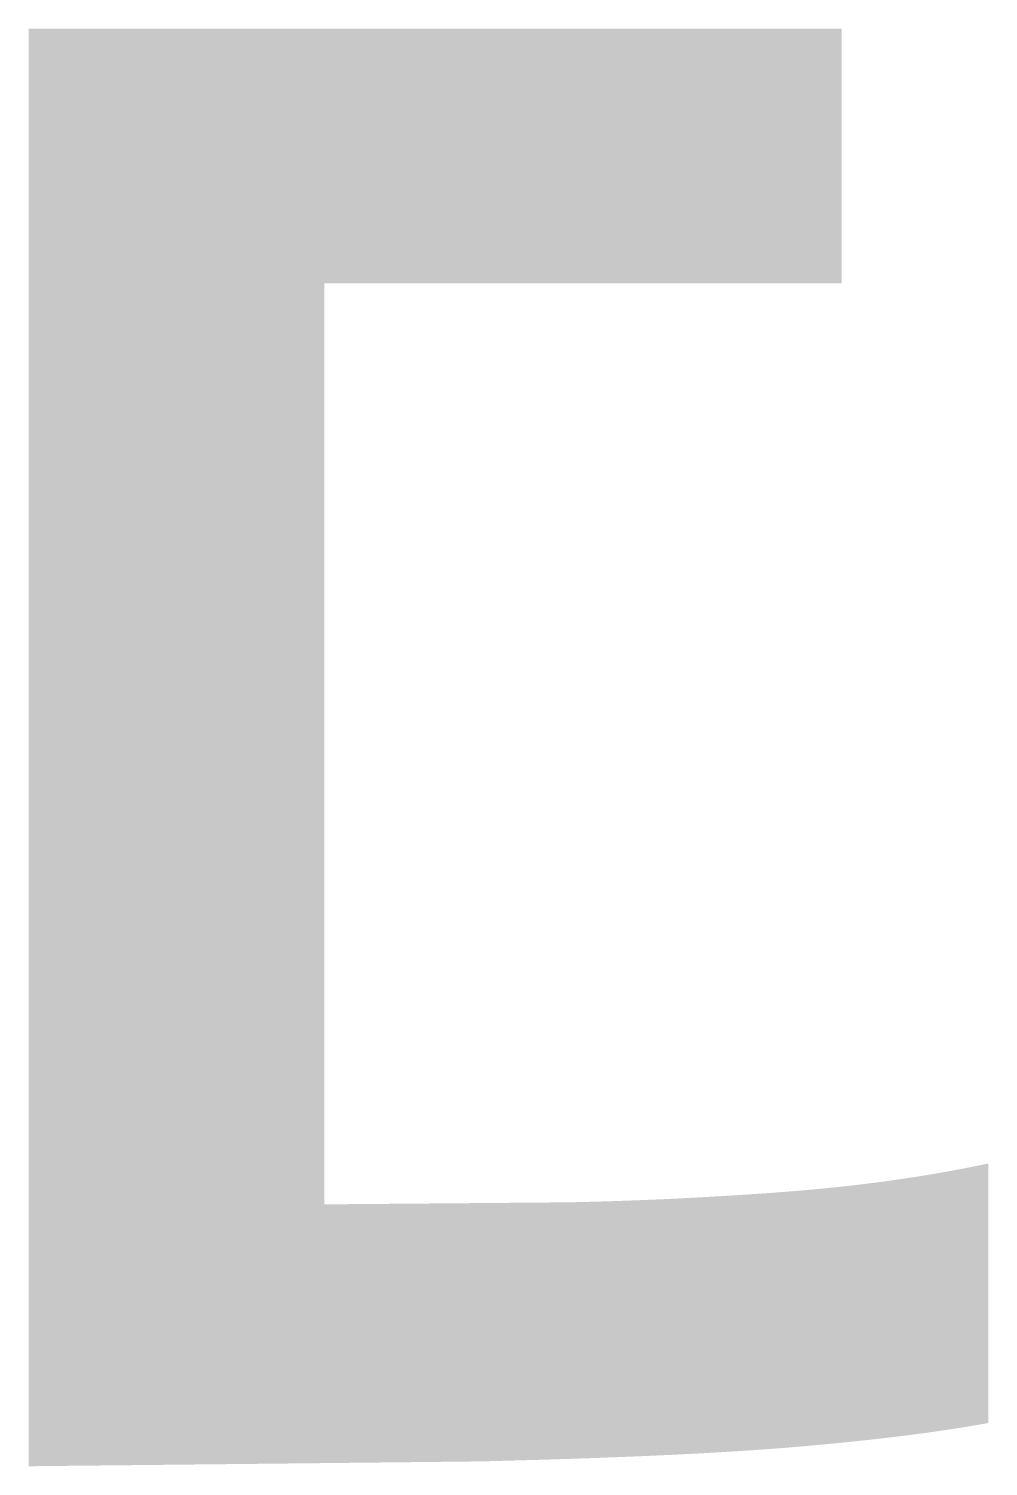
# Model space of a CAD drawing. Extents: x 7905 to 14077, y -986 to 9572.
# Drawn here: x 8923.718 to 8925.178, y 2067.052 to 2069.24 of the extents above; entities that cross this region are included whole.
import ezdxf

# ---------------------------------------------------------------- set-up
doc = ezdxf.new("R2010")
doc.units = 0
doc.header["$LTSCALE"] = 20
doc.header["$MEASUREMENT"] = 0
doc.layers.add('_______5', color=2, linetype='CONTINUOUS')

msp = doc.modelspace()

# ---------------------------------------------------------------- hatches: boundary and pattern name
at = {"layer": '_______5'}
h = msp.add_hatch(color=8, dxfattribs=at)
h.dxf.hatch_style = 2
edge = h.paths.add_edge_path()
edge.add_spline(control_points=[(8924.54113, 2067.45367), (8924.41676, 2067.45263), (8924.2924, 2067.4516), (8924.16837, 2067.45057), (8924.16837, 2067.91789), (8924.16837, 2068.38505), (8924.16837, 2068.85237), (8924.43054, 2068.85237), (8924.69272, 2068.85237), (8924.95523, 2068.85237), (8924.95523, 2068.98157), (8924.95523, 2069.11076), (8924.95523, 2069.23995), (8924.54285, 2069.23995), (8924.13082, 2069.23995), (8923.71844, 2069.23995), (8923.71844, 2068.51045), (8923.71844, 2067.78129), (8923.71844, 2067.05197), (8923.94789, 2067.05438), (8924.17733, 2067.05679), (8924.40643, 2067.05937), (8924.61107, 2067.06437), (8924.77092, 2067.0716), (8924.88633, 2067.08142), (8925.0014, 2067.09124), (8925.09889, 2067.1033), (8925.17847, 2067.11777), (8925.17847, 2067.24937), (8925.17847, 2067.38115), (8925.17847, 2067.51275), (8925.08304, 2067.49242), (8924.98107, 2067.4783), (8924.87186, 2067.46986), (8924.76265, 2067.46159), (8924.65241, 2067.45608), (8924.54113, 2067.45367)], knot_values=[0, 0, 0, 0, 1, 1, 1, 2, 2, 2, 3, 3, 3, 4, 4, 4, 5, 5, 5, 6, 6, 6, 7, 7, 7, 8, 8, 8, 9, 9, 9, 10, 10, 10, 11, 11, 11, 12, 12, 12, 12], degree=3, periodic=0)

doc.saveas('drawing.dxf')
